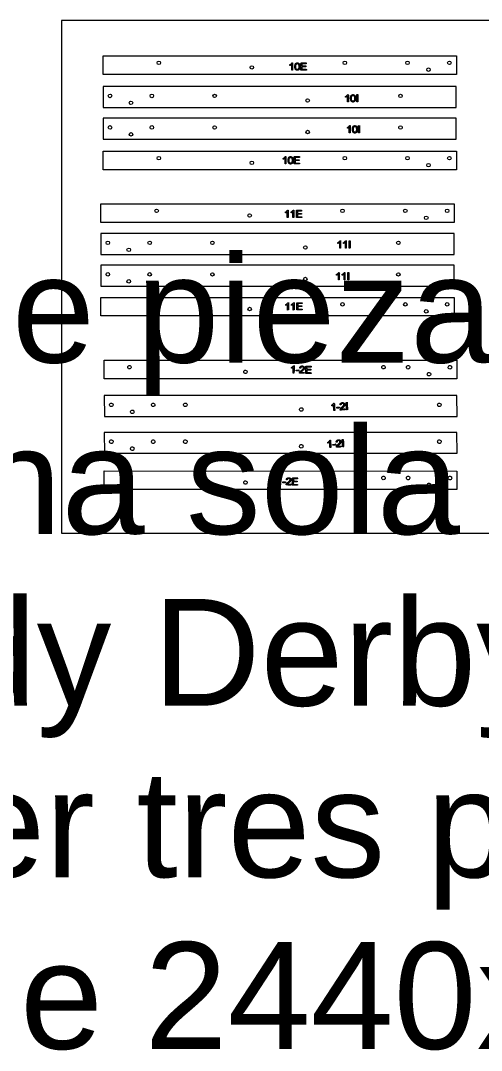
# Model space of a CAD drawing. Header units: millimetres. Extents: x -47944 to 26607, y -7127 to 10342.
# Drawn here: x 18175 to 19271, y -4004 to -1553 of the extents above; entities that cross this region are included whole.
import ezdxf

# ---------------------------------------------------------------- set-up
doc = ezdxf.new("R2010")
doc.units = ezdxf.units.MM
doc.header["$MEASUREMENT"] = 0
doc.layers.add('CNC 18MM', color=7, linetype='Continuous')
doc.layers.add('CORTE', color=5, linetype='Continuous', lineweight=0)
doc.layers.add('MARCADO DE PISTAS', color=1, linetype='Continuous', lineweight=0)

# ---------------------------------------------------------------- blocks, each defined once
blk = doc.blocks.new('BLOCK 149')
at = {"layer": 'CORTE', "color": 255, "lineweight": 5}
blk.add_lwpolyline([(7.6689, 4.4814), (7.7027, 4.4234), (8.6834, 4.9896), (8.6498, 5.0477), (7.6689, 4.4814)], dxfattribs=at)
blk = doc.blocks.new('BLOCK 150')
at = {"layer": 'CORTE', "color": 255, "lineweight": 5}
blk.add_open_spline([(7.9147, 4.5857), (7.9147, 4.5887), (7.9122, 4.5913), (7.9091, 4.5913), (7.906, 4.5913), (7.9035, 4.5887), (7.9035, 4.5857), (7.9035, 4.5825), (7.906, 4.5801), (7.9091, 4.5801), (7.9122, 4.5801), (7.9147, 4.5825), (7.9147, 4.5857), (7.9147, 4.5857), (7.9147, 4.5857), (7.9147, 4.5857)], degree=3, knots=[0, 0, 0, 0, 1, 1, 1, 2, 2, 2, 3, 3, 3, 4, 4, 4, 5, 5, 5, 5], dxfattribs=at)
blk = doc.blocks.new('BLOCK 151')
at = {"layer": 'CORTE', "color": 255, "lineweight": 5}
blk.add_open_spline([(8.2447, 4.7589), (8.2447, 4.762), (8.2422, 4.7645), (8.2391, 4.7645), (8.236, 4.7645), (8.2335, 4.762), (8.2335, 4.7589), (8.2335, 4.7558), (8.236, 4.7533), (8.2391, 4.7533), (8.2422, 4.7533), (8.2447, 4.7558), (8.2447, 4.7589), (8.2447, 4.7589), (8.2447, 4.7589), (8.2447, 4.7589)], degree=3, knots=[0, 0, 0, 0, 1, 1, 1, 2, 2, 2, 3, 3, 3, 4, 4, 4, 5, 5, 5, 5], dxfattribs=at)
blk = doc.blocks.new('BLOCK 152')
at = {"layer": 'CORTE', "color": 255, "lineweight": 5}
blk.add_open_spline([(8.6213, 4.9936), (8.6213, 4.9967), (8.6188, 4.9992), (8.6157, 4.9992), (8.6126, 4.9992), (8.6101, 4.9967), (8.6101, 4.9936), (8.6101, 4.9905), (8.6126, 4.988), (8.6157, 4.988), (8.6188, 4.988), (8.6213, 4.9905), (8.6213, 4.9936), (8.6213, 4.9936), (8.6213, 4.9936), (8.6213, 4.9936)], degree=3, knots=[0, 0, 0, 0, 1, 1, 1, 2, 2, 2, 3, 3, 3, 4, 4, 4, 5, 5, 5, 5], dxfattribs=at)
blk = doc.blocks.new('BLOCK 153')
at = {"layer": 'CORTE', "color": 255, "lineweight": 5}
blk.add_open_spline([(7.7091, 4.4669), (7.7091, 4.47), (7.7066, 4.4725), (7.7034, 4.4725), (7.7003, 4.4725), (7.6978, 4.47), (7.6978, 4.4669), (7.6978, 4.4638), (7.7003, 4.4612), (7.7034, 4.4612), (7.7066, 4.4612), (7.7091, 4.4638), (7.7091, 4.4669), (7.7091, 4.4669), (7.7091, 4.4669), (7.7091, 4.4669)], degree=3, knots=[0, 0, 0, 0, 1, 1, 1, 2, 2, 2, 3, 3, 3, 4, 4, 4, 5, 5, 5, 5], dxfattribs=at)
blk = doc.blocks.new('BLOCK 154')
at = {"layer": 'CORTE', "color": 255, "lineweight": 5}
blk.add_open_spline([(7.7785, 4.4811), (7.7785, 4.4842), (7.7759, 4.4868), (7.7728, 4.4868), (7.7697, 4.4868), (7.7671, 4.4842), (7.7671, 4.4811), (7.7671, 4.4779), (7.7697, 4.4754), (7.7728, 4.4754), (7.7759, 4.4754), (7.7785, 4.4779), (7.7785, 4.4811), (7.7785, 4.4811), (7.7785, 4.4811), (7.7785, 4.4811)], degree=3, knots=[0, 0, 0, 0, 1, 1, 1, 2, 2, 2, 3, 3, 3, 4, 4, 4, 5, 5, 5, 5], dxfattribs=at)
blk = doc.blocks.new('BLOCK 155')
at = {"layer": 'CORTE', "color": 255, "lineweight": 5}
blk.add_open_spline([(7.8255, 4.5341), (7.8255, 4.5372), (7.8229, 4.5397), (7.8198, 4.5397), (7.8166, 4.5397), (7.8141, 4.5372), (7.8141, 4.5341), (7.8141, 4.5309), (7.8166, 4.5284), (7.8198, 4.5284), (7.8229, 4.5284), (7.8255, 4.5309), (7.8255, 4.5341), (7.8255, 4.5341), (7.8255, 4.5341), (7.8255, 4.5341)], degree=3, knots=[0, 0, 0, 0, 1, 1, 1, 2, 2, 2, 3, 3, 3, 4, 4, 4, 5, 5, 5, 5], dxfattribs=at)
blk = doc.blocks.new('BLOCK 148')
at = {"layer": 'CORTE'}
for name in ['BLOCK 149', 'BLOCK 152', 'BLOCK 151', 'BLOCK 150', 'BLOCK 155', 'BLOCK 153', 'BLOCK 154']:
    blk.add_blockref(name, (0, 0), dxfattribs=at)
blk = doc.blocks.new('BLOCK 208')
at = {"layer": 'CORTE', "color": 255, "lineweight": 5}
blk.add_open_spline([(-2.4652, 3.4711), (-2.4652, 3.4742), (-2.4677, 3.4767), (-2.4708, 3.4767), (-2.4739, 3.4767), (-2.4764, 3.4742), (-2.4764, 3.4711), (-2.4764, 3.468), (-2.4739, 3.4655), (-2.4708, 3.4655), (-2.4677, 3.4655), (-2.4652, 3.468), (-2.4652, 3.4711), (-2.4652, 3.4711), (-2.4652, 3.4711), (-2.4652, 3.4711)], degree=3, knots=[0, 0, 0, 0, 1, 1, 1, 2, 2, 2, 3, 3, 3, 4, 4, 4, 5, 5, 5, 5], dxfattribs=at)
blk = doc.blocks.new('BLOCK 209')
at = {"layer": 'CORTE', "color": 255, "lineweight": 5}
blk.add_open_spline([(-1.8682, 3.4711), (-1.8682, 3.4742), (-1.8707, 3.4767), (-1.8738, 3.4767), (-1.8769, 3.4767), (-1.8794, 3.4742), (-1.8794, 3.4711), (-1.8794, 3.468), (-1.8769, 3.4655), (-1.8738, 3.4655), (-1.8707, 3.4655), (-1.8682, 3.468), (-1.8682, 3.4711), (-1.8682, 3.4711), (-1.8682, 3.4711), (-1.8682, 3.4711)], degree=3, knots=[0, 0, 0, 0, 1, 1, 1, 2, 2, 2, 3, 3, 3, 4, 4, 4, 5, 5, 5, 5], dxfattribs=at)
blk = doc.blocks.new('BLOCK 210')
at = {"layer": 'CORTE', "color": 255, "lineweight": 5}
blk.add_open_spline([(-2.1667, 3.4562), (-2.1667, 3.4592), (-2.1692, 3.4617), (-2.1723, 3.4617), (-2.1754, 3.4617), (-2.1779, 3.4592), (-2.1779, 3.4562), (-2.1779, 3.4531), (-2.1754, 3.4506), (-2.1723, 3.4506), (-2.1692, 3.4506), (-2.1667, 3.4531), (-2.1667, 3.4562), (-2.1667, 3.4562), (-2.1667, 3.4562), (-2.1667, 3.4562)], degree=3, knots=[0, 0, 0, 0, 1, 1, 1, 2, 2, 2, 3, 3, 3, 4, 4, 4, 5, 5, 5, 5], dxfattribs=at)
blk = doc.blocks.new('BLOCK 211')
at = {"layer": 'CORTE', "color": 255, "lineweight": 5}
blk.add_lwpolyline([(-2.65, 3.4338), (-2.65, 3.4935), (-1.5155, 3.4935), (-1.5155, 3.4338), (-2.65, 3.4338)], dxfattribs=at)
blk = doc.blocks.new('BLOCK 212')
at = {"layer": 'CORTE', "color": 255, "lineweight": 5}
blk.add_open_spline([(-1.6666, 3.4711), (-1.6666, 3.4742), (-1.6691, 3.4768), (-1.6723, 3.4768), (-1.6754, 3.4768), (-1.6779, 3.4742), (-1.6779, 3.4711), (-1.6779, 3.468), (-1.6754, 3.4654), (-1.6723, 3.4654), (-1.6691, 3.4654), (-1.6666, 3.468), (-1.6666, 3.4711), (-1.6666, 3.4711), (-1.6666, 3.4711), (-1.6666, 3.4711)], degree=3, knots=[0, 0, 0, 0, 1, 1, 1, 2, 2, 2, 3, 3, 3, 4, 4, 4, 5, 5, 5, 5], dxfattribs=at)
blk = doc.blocks.new('BLOCK 213')
at = {"layer": 'CORTE', "color": 255, "lineweight": 5}
blk.add_open_spline([(-1.5994, 3.4487), (-1.5994, 3.4518), (-1.602, 3.4543), (-1.6051, 3.4543), (-1.6082, 3.4543), (-1.6108, 3.4518), (-1.6108, 3.4487), (-1.6108, 3.4456), (-1.6082, 3.443), (-1.6051, 3.443), (-1.602, 3.443), (-1.5994, 3.4456), (-1.5994, 3.4487), (-1.5994, 3.4487), (-1.5994, 3.4487), (-1.5994, 3.4487)], degree=3, knots=[0, 0, 0, 0, 1, 1, 1, 2, 2, 2, 3, 3, 3, 4, 4, 4, 5, 5, 5, 5], dxfattribs=at)
blk = doc.blocks.new('BLOCK 214')
at = {"layer": 'CORTE', "color": 255, "lineweight": 5}
blk.add_open_spline([(-1.5322, 3.4711), (-1.5322, 3.4742), (-1.5348, 3.4768), (-1.5379, 3.4768), (-1.541, 3.4768), (-1.5436, 3.4742), (-1.5436, 3.4711), (-1.5436, 3.468), (-1.541, 3.4654), (-1.5379, 3.4654), (-1.5348, 3.4654), (-1.5322, 3.468), (-1.5322, 3.4711), (-1.5322, 3.4711), (-1.5322, 3.4711), (-1.5322, 3.4711)], degree=3, knots=[0, 0, 0, 0, 1, 1, 1, 2, 2, 2, 3, 3, 3, 4, 4, 4, 5, 5, 5, 5], dxfattribs=at)
blk = doc.blocks.new('BLOCK 207')
at = {"layer": 'CORTE'}
for name in ['BLOCK 211', 'BLOCK 208', 'BLOCK 209', 'BLOCK 212', 'BLOCK 214', 'BLOCK 210', 'BLOCK 213']:
    blk.add_blockref(name, (0, 0), dxfattribs=at)
blk = doc.blocks.new('BLOCK 235')
at = {"layer": 'CORTE', "color": 255, "lineweight": 5}
blk.add_open_spline([(-1.6388, 3.741), (-1.6388, 3.7441), (-1.6413, 3.7467), (-1.6445, 3.7467), (-1.6476, 3.7467), (-1.6501, 3.7441), (-1.6501, 3.741), (-1.6501, 3.7379), (-1.6476, 3.7353), (-1.6445, 3.7353), (-1.6413, 3.7353), (-1.6388, 3.7379), (-1.6388, 3.741), (-1.6388, 3.741), (-1.6388, 3.741), (-1.6388, 3.741)], degree=3, knots=[0, 0, 0, 0, 1, 1, 1, 2, 2, 2, 3, 3, 3, 4, 4, 4, 5, 5, 5, 5], dxfattribs=at)
blk = doc.blocks.new('BLOCK 157')
at = {"layer": 'CORTE', "color": 255, "lineweight": 5}
blk.add_open_spline([(8.0636, 4.3494), (8.0636, 4.3525), (8.0611, 4.355), (8.058, 4.355), (8.0549, 4.355), (8.0524, 4.3525), (8.0524, 4.3494), (8.0524, 4.3463), (8.0549, 4.3438), (8.058, 4.3438), (8.0611, 4.3438), (8.0636, 4.3463), (8.0636, 4.3494), (8.0636, 4.3494), (8.0636, 4.3494), (8.0636, 4.3494)], degree=3, knots=[0, 0, 0, 0, 1, 1, 1, 2, 2, 2, 3, 3, 3, 4, 4, 4, 5, 5, 5, 5], dxfattribs=at)
blk = doc.blocks.new('BLOCK 158')
at = {"layer": 'CORTE', "color": 255, "lineweight": 5}
blk.add_open_spline([(8.3936, 4.5227), (8.3936, 4.5258), (8.391, 4.5283), (8.3879, 4.5283), (8.3848, 4.5283), (8.3824, 4.5258), (8.3824, 4.5227), (8.3824, 4.5196), (8.3848, 4.5171), (8.3879, 4.5171), (8.391, 4.5171), (8.3936, 4.5196), (8.3936, 4.5227), (8.3936, 4.5227), (8.3936, 4.5227), (8.3936, 4.5227)], degree=3, knots=[0, 0, 0, 0, 1, 1, 1, 2, 2, 2, 3, 3, 3, 4, 4, 4, 5, 5, 5, 5], dxfattribs=at)
blk = doc.blocks.new('BLOCK 159')
at = {"layer": 'CORTE', "color": 255, "lineweight": 5}
blk.add_open_spline([(8.7701, 4.7573), (8.7701, 4.7604), (8.7676, 4.7629), (8.7645, 4.7629), (8.7615, 4.7629), (8.7589, 4.7604), (8.7589, 4.7573), (8.7589, 4.7543), (8.7615, 4.7517), (8.7645, 4.7517), (8.7676, 4.7517), (8.7701, 4.7543), (8.7701, 4.7573), (8.7701, 4.7573), (8.7701, 4.7573), (8.7701, 4.7573)], degree=3, knots=[0, 0, 0, 0, 1, 1, 1, 2, 2, 2, 3, 3, 3, 4, 4, 4, 5, 5, 5, 5], dxfattribs=at)
blk = doc.blocks.new('BLOCK 160')
at = {"layer": 'CORTE', "color": 255, "lineweight": 5}
blk.add_lwpolyline([(8.0067, 4.2767), (7.9768, 4.3284), (8.9575, 4.8946), (8.9873, 4.8429), (8.0067, 4.2767)], dxfattribs=at)
blk = doc.blocks.new('BLOCK 161')
at = {"layer": 'CORTE', "color": 255, "lineweight": 5}
blk.add_open_spline([(8.8386, 4.7968), (8.8386, 4.8), (8.8361, 4.8025), (8.833, 4.8025), (8.8298, 4.8025), (8.8273, 4.8), (8.8273, 4.7968), (8.8273, 4.7937), (8.8298, 4.7912), (8.833, 4.7912), (8.8361, 4.7912), (8.8386, 4.7937), (8.8386, 4.7968), (8.8386, 4.7968), (8.8386, 4.7968), (8.8386, 4.7968)], degree=3, knots=[0, 0, 0, 0, 1, 1, 1, 2, 2, 2, 3, 3, 3, 4, 4, 4, 5, 5, 5, 5], dxfattribs=at)
blk = doc.blocks.new('BLOCK 162')
at = {"layer": 'CORTE', "color": 255, "lineweight": 5}
blk.add_open_spline([(8.908, 4.811), (8.908, 4.8142), (8.9054, 4.8167), (8.9023, 4.8167), (8.8992, 4.8167), (8.8967, 4.8142), (8.8967, 4.811), (8.8967, 4.8079), (8.8992, 4.8054), (8.9023, 4.8054), (8.9054, 4.8054), (8.908, 4.8079), (8.908, 4.811), (8.908, 4.811), (8.908, 4.811), (8.908, 4.811)], degree=3, knots=[0, 0, 0, 0, 1, 1, 1, 2, 2, 2, 3, 3, 3, 4, 4, 4, 5, 5, 5, 5], dxfattribs=at)
blk = doc.blocks.new('BLOCK 163')
at = {"layer": 'CORTE', "color": 255, "lineweight": 5}
blk.add_open_spline([(8.955, 4.864), (8.955, 4.8671), (8.9524, 4.8697), (8.9493, 4.8697), (8.9462, 4.8697), (8.9436, 4.8671), (8.9436, 4.864), (8.9436, 4.8609), (8.9462, 4.8583), (8.9493, 4.8583), (8.9524, 4.8583), (8.955, 4.8609), (8.955, 4.864), (8.955, 4.864), (8.955, 4.864), (8.955, 4.864)], degree=3, knots=[0, 0, 0, 0, 1, 1, 1, 2, 2, 2, 3, 3, 3, 4, 4, 4, 5, 5, 5, 5], dxfattribs=at)
blk = doc.blocks.new('BLOCK 156')
at = {"layer": 'CORTE'}
for name in ['BLOCK 160', 'BLOCK 163', 'BLOCK 161', 'BLOCK 162', 'BLOCK 159', 'BLOCK 158', 'BLOCK 157']:
    blk.add_blockref(name, (0, 0), dxfattribs=at)
blk = doc.blocks.new('BLOCK 199')
at = {"layer": 'CORTE', "color": 255, "lineweight": 5}
blk.add_lwpolyline([(-1.734, 3.6493), (-2.8685, 3.6493)], dxfattribs=at)
blk = doc.blocks.new('BLOCK 200')
at = {"layer": 'CORTE', "color": 255, "lineweight": 5}
blk.add_lwpolyline([(-1.734, 3.6493), (-2.8685, 3.6493), (-2.8685, 3.5821), (-1.734, 3.5821), (-1.734, 3.6493)], dxfattribs=at)
blk = doc.blocks.new('BLOCK 201')
at = {"layer": 'CORTE', "color": 255, "lineweight": 5}
blk.add_open_spline([(-2.5046, 3.6194), (-2.5046, 3.6225), (-2.5071, 3.625), (-2.5102, 3.625), (-2.5133, 3.625), (-2.5158, 3.6225), (-2.5158, 3.6194), (-2.5158, 3.6163), (-2.5133, 3.6138), (-2.5102, 3.6138), (-2.5071, 3.6138), (-2.5046, 3.6163), (-2.5046, 3.6194), (-2.5046, 3.6194), (-2.5046, 3.6194), (-2.5046, 3.6194)], degree=3, knots=[0, 0, 0, 0, 1, 1, 1, 2, 2, 2, 3, 3, 3, 4, 4, 4, 5, 5, 5, 5], dxfattribs=at)
blk = doc.blocks.new('BLOCK 202')
at = {"layer": 'CORTE', "color": 255, "lineweight": 5}
blk.add_open_spline([(-1.9076, 3.6194), (-1.9076, 3.6225), (-1.9101, 3.625), (-1.9131, 3.625), (-1.9162, 3.625), (-1.9187, 3.6225), (-1.9187, 3.6194), (-1.9187, 3.6163), (-1.9162, 3.6138), (-1.9131, 3.6138), (-1.9101, 3.6138), (-1.9076, 3.6163), (-1.9076, 3.6194), (-1.9076, 3.6194), (-1.9076, 3.6194), (-1.9076, 3.6194)], degree=3, knots=[0, 0, 0, 0, 1, 1, 1, 2, 2, 2, 3, 3, 3, 4, 4, 4, 5, 5, 5, 5], dxfattribs=at)
blk = doc.blocks.new('BLOCK 203')
at = {"layer": 'CORTE', "color": 255, "lineweight": 5}
blk.add_open_spline([(-2.2061, 3.6045), (-2.2061, 3.6076), (-2.2086, 3.6101), (-2.2117, 3.6101), (-2.2148, 3.6101), (-2.2173, 3.6076), (-2.2173, 3.6045), (-2.2173, 3.6014), (-2.2148, 3.5989), (-2.2117, 3.5989), (-2.2086, 3.5989), (-2.2061, 3.6014), (-2.2061, 3.6045), (-2.2061, 3.6045), (-2.2061, 3.6045), (-2.2061, 3.6045)], degree=3, knots=[0, 0, 0, 0, 1, 1, 1, 2, 2, 2, 3, 3, 3, 4, 4, 4, 5, 5, 5, 5], dxfattribs=at)
blk = doc.blocks.new('BLOCK 204')
at = {"layer": 'CORTE', "color": 255, "lineweight": 5}
blk.add_open_spline([(-2.8404, 3.6194), (-2.8404, 3.6225), (-2.8429, 3.6251), (-2.8461, 3.6251), (-2.8492, 3.6251), (-2.8517, 3.6225), (-2.8517, 3.6194), (-2.8517, 3.6163), (-2.8492, 3.6138), (-2.8461, 3.6138), (-2.8429, 3.6138), (-2.8404, 3.6163), (-2.8404, 3.6194), (-2.8404, 3.6194), (-2.8404, 3.6194), (-2.8404, 3.6194)], degree=3, knots=[0, 0, 0, 0, 1, 1, 1, 2, 2, 2, 3, 3, 3, 4, 4, 4, 5, 5, 5, 5], dxfattribs=at)
blk = doc.blocks.new('BLOCK 205')
at = {"layer": 'CORTE', "color": 255, "lineweight": 5}
blk.add_open_spline([(-2.7732, 3.597), (-2.7732, 3.6001), (-2.7758, 3.6027), (-2.7789, 3.6027), (-2.782, 3.6027), (-2.7846, 3.6001), (-2.7846, 3.597), (-2.7846, 3.5939), (-2.782, 3.5913), (-2.7789, 3.5913), (-2.7758, 3.5913), (-2.7732, 3.5939), (-2.7732, 3.597), (-2.7732, 3.597), (-2.7732, 3.597), (-2.7732, 3.597)], degree=3, knots=[0, 0, 0, 0, 1, 1, 1, 2, 2, 2, 3, 3, 3, 4, 4, 4, 5, 5, 5, 5], dxfattribs=at)
blk = doc.blocks.new('BLOCK 206')
at = {"layer": 'CORTE', "color": 255, "lineweight": 5}
blk.add_open_spline([(-2.7061, 3.6194), (-2.7061, 3.6225), (-2.7086, 3.6251), (-2.7117, 3.6251), (-2.7149, 3.6251), (-2.7174, 3.6225), (-2.7174, 3.6194), (-2.7174, 3.6163), (-2.7149, 3.6138), (-2.7117, 3.6138), (-2.7086, 3.6138), (-2.7061, 3.6163), (-2.7061, 3.6194), (-2.7061, 3.6194), (-2.7061, 3.6194), (-2.7061, 3.6194)], degree=3, knots=[0, 0, 0, 0, 1, 1, 1, 2, 2, 2, 3, 3, 3, 4, 4, 4, 5, 5, 5, 5], dxfattribs=at)
blk = doc.blocks.new('BLOCK 198')
at = {"layer": 'CORTE'}
for name in ['BLOCK 199', 'BLOCK 200', 'BLOCK 204', 'BLOCK 206', 'BLOCK 201', 'BLOCK 203', 'BLOCK 202', 'BLOCK 205']:
    blk.add_blockref(name, (0, 0), dxfattribs=at)
blk = doc.blocks.new('BLOCK 238')
at = {"layer": 'CORTE', "color": 255, "lineweight": 5}
blk.add_open_spline([(-1.3083, 3.2075), (-1.3083, 3.2105), (-1.3109, 3.213), (-1.314, 3.213), (-1.3171, 3.213), (-1.3196, 3.2105), (-1.3196, 3.2075), (-1.3196, 3.2043), (-1.3171, 3.2019), (-1.314, 3.2019), (-1.3109, 3.2019), (-1.3083, 3.2043), (-1.3083, 3.2075), (-1.3083, 3.2075), (-1.3083, 3.2075), (-1.3083, 3.2075)], degree=3, knots=[0, 0, 0, 0, 1, 1, 1, 2, 2, 2, 3, 3, 3, 4, 4, 4, 5, 5, 5, 5], dxfattribs=at)
blk = doc.blocks.new('BLOCK 239')
at = {"layer": 'CORTE', "color": 255, "lineweight": 5}
blk.add_open_spline([(-0.7113, 3.2075), (-0.7113, 3.2105), (-0.7138, 3.213), (-0.7169, 3.213), (-0.72, 3.213), (-0.7225, 3.2105), (-0.7225, 3.2075), (-0.7225, 3.2043), (-0.72, 3.2019), (-0.7169, 3.2019), (-0.7138, 3.2019), (-0.7113, 3.2043), (-0.7113, 3.2075), (-0.7113, 3.2075), (-0.7113, 3.2075), (-0.7113, 3.2075)], degree=3, knots=[0, 0, 0, 0, 1, 1, 1, 2, 2, 2, 3, 3, 3, 4, 4, 4, 5, 5, 5, 5], dxfattribs=at)
blk = doc.blocks.new('BLOCK 240')
at = {"layer": 'CORTE', "color": 255, "lineweight": 5}
blk.add_open_spline([(-1.0098, 3.1925), (-1.0098, 3.1956), (-1.0123, 3.1981), (-1.0154, 3.1981), (-1.0185, 3.1981), (-1.021, 3.1956), (-1.021, 3.1925), (-1.021, 3.1894), (-1.0185, 3.1869), (-1.0154, 3.1869), (-1.0123, 3.1869), (-1.0098, 3.1894), (-1.0098, 3.1925), (-1.0098, 3.1925), (-1.0098, 3.1925), (-1.0098, 3.1925)], degree=3, knots=[0, 0, 0, 0, 1, 1, 1, 2, 2, 2, 3, 3, 3, 4, 4, 4, 5, 5, 5, 5], dxfattribs=at)
blk = doc.blocks.new('BLOCK 241')
at = {"layer": 'CORTE', "color": 255, "lineweight": 5}
blk.add_lwpolyline([(-1.4931, 3.1701), (-1.4931, 3.2298), (-0.3586, 3.2298), (-0.3586, 3.1701), (-1.4931, 3.1701)], dxfattribs=at)
blk = doc.blocks.new('BLOCK 242')
at = {"layer": 'CORTE', "color": 255, "lineweight": 5}
blk.add_open_spline([(-0.5097, 3.2075), (-0.5097, 3.2106), (-0.5122, 3.2131), (-0.5154, 3.2131), (-0.5185, 3.2131), (-0.521, 3.2106), (-0.521, 3.2075), (-0.521, 3.2043), (-0.5185, 3.2018), (-0.5154, 3.2018), (-0.5122, 3.2018), (-0.5097, 3.2043), (-0.5097, 3.2075), (-0.5097, 3.2075), (-0.5097, 3.2075), (-0.5097, 3.2075)], degree=3, knots=[0, 0, 0, 0, 1, 1, 1, 2, 2, 2, 3, 3, 3, 4, 4, 4, 5, 5, 5, 5], dxfattribs=at)
blk = doc.blocks.new('BLOCK 243')
at = {"layer": 'CORTE', "color": 255, "lineweight": 5}
blk.add_open_spline([(-0.4425, 3.185), (-0.4425, 3.1882), (-0.4451, 3.1907), (-0.4482, 3.1907), (-0.4513, 3.1907), (-0.4539, 3.1882), (-0.4539, 3.185), (-0.4539, 3.1819), (-0.4513, 3.1794), (-0.4482, 3.1794), (-0.4451, 3.1794), (-0.4425, 3.1819), (-0.4425, 3.185), (-0.4425, 3.185), (-0.4425, 3.185), (-0.4425, 3.185)], degree=3, knots=[0, 0, 0, 0, 1, 1, 1, 2, 2, 2, 3, 3, 3, 4, 4, 4, 5, 5, 5, 5], dxfattribs=at)
blk = doc.blocks.new('BLOCK 244')
at = {"layer": 'CORTE', "color": 255, "lineweight": 5}
blk.add_open_spline([(-0.3754, 3.2075), (-0.3754, 3.2106), (-0.3779, 3.2131), (-0.381, 3.2131), (-0.3842, 3.2131), (-0.3867, 3.2106), (-0.3867, 3.2075), (-0.3867, 3.2043), (-0.3842, 3.2018), (-0.381, 3.2018), (-0.3779, 3.2018), (-0.3754, 3.2043), (-0.3754, 3.2075), (-0.3754, 3.2075), (-0.3754, 3.2075), (-0.3754, 3.2075)], degree=3, knots=[0, 0, 0, 0, 1, 1, 1, 2, 2, 2, 3, 3, 3, 4, 4, 4, 5, 5, 5, 5], dxfattribs=at)
blk = doc.blocks.new('BLOCK 237')
at = {"layer": 'CORTE'}
for name in ['BLOCK 241', 'BLOCK 238', 'BLOCK 239', 'BLOCK 242', 'BLOCK 244', 'BLOCK 240', 'BLOCK 243']:
    blk.add_blockref(name, (0, 0), dxfattribs=at)
blk = doc.blocks.new('BLOCK 234')
at = {"layer": 'CORTE', "color": 255, "lineweight": 5}
blk.add_open_spline([(-1.706, 3.7634), (-1.706, 3.7665), (-1.7085, 3.7691), (-1.7116, 3.7691), (-1.7148, 3.7691), (-1.7173, 3.7665), (-1.7173, 3.7634), (-1.7173, 3.7603), (-1.7148, 3.7577), (-1.7116, 3.7577), (-1.7085, 3.7577), (-1.706, 3.7603), (-1.706, 3.7634), (-1.706, 3.7634), (-1.706, 3.7634), (-1.706, 3.7634)], degree=3, knots=[0, 0, 0, 0, 1, 1, 1, 2, 2, 2, 3, 3, 3, 4, 4, 4, 5, 5, 5, 5], dxfattribs=at)
blk = doc.blocks.new('BLOCK 236')
at = {"layer": 'CORTE', "color": 255, "lineweight": 5}
blk.add_open_spline([(-1.5716, 3.7634), (-1.5716, 3.7665), (-1.5742, 3.7691), (-1.5773, 3.7691), (-1.5804, 3.7691), (-1.583, 3.7665), (-1.583, 3.7634), (-1.583, 3.7603), (-1.5804, 3.7577), (-1.5773, 3.7577), (-1.5742, 3.7577), (-1.5716, 3.7603), (-1.5716, 3.7634), (-1.5716, 3.7634), (-1.5716, 3.7634), (-1.5716, 3.7634)], degree=3, knots=[0, 0, 0, 0, 1, 1, 1, 2, 2, 2, 3, 3, 3, 4, 4, 4, 5, 5, 5, 5], dxfattribs=at)
blk = doc.blocks.new('BLOCK 229')
at = {"layer": 'CORTE', "color": 255, "lineweight": 5}
blk.add_lwpolyline([(-0.5996, 3.7933), (-1.734, 3.7933)], dxfattribs=at)
blk = doc.blocks.new('BLOCK 230')
at = {"layer": 'CORTE', "color": 255, "lineweight": 5}
blk.add_lwpolyline([(-0.5996, 3.7933), (-1.734, 3.7933), (-1.734, 3.7261), (-0.5996, 3.7261), (-0.5996, 3.7933)], dxfattribs=at)
blk = doc.blocks.new('BLOCK 231')
at = {"layer": 'CORTE', "color": 255, "lineweight": 5}
blk.add_open_spline([(-1.3702, 3.7634), (-1.3702, 3.7665), (-1.3727, 3.769), (-1.3758, 3.769), (-1.3789, 3.769), (-1.3814, 3.7665), (-1.3814, 3.7634), (-1.3814, 3.7603), (-1.3789, 3.7578), (-1.3758, 3.7578), (-1.3727, 3.7578), (-1.3702, 3.7603), (-1.3702, 3.7634), (-1.3702, 3.7634), (-1.3702, 3.7634), (-1.3702, 3.7634)], degree=3, knots=[0, 0, 0, 0, 1, 1, 1, 2, 2, 2, 3, 3, 3, 4, 4, 4, 5, 5, 5, 5], dxfattribs=at)
blk = doc.blocks.new('BLOCK 232')
at = {"layer": 'CORTE', "color": 255, "lineweight": 5}
blk.add_open_spline([(-0.7731, 3.7634), (-0.7731, 3.7665), (-0.7756, 3.769), (-0.7787, 3.769), (-0.7818, 3.769), (-0.7843, 3.7665), (-0.7843, 3.7634), (-0.7843, 3.7603), (-0.7818, 3.7578), (-0.7787, 3.7578), (-0.7756, 3.7578), (-0.7731, 3.7603), (-0.7731, 3.7634), (-0.7731, 3.7634), (-0.7731, 3.7634), (-0.7731, 3.7634)], degree=3, knots=[0, 0, 0, 0, 1, 1, 1, 2, 2, 2, 3, 3, 3, 4, 4, 4, 5, 5, 5, 5], dxfattribs=at)
blk = doc.blocks.new('BLOCK 233')
at = {"layer": 'CORTE', "color": 255, "lineweight": 5}
blk.add_open_spline([(-1.0716, 3.7485), (-1.0716, 3.7516), (-1.0741, 3.7541), (-1.0772, 3.7541), (-1.0803, 3.7541), (-1.0828, 3.7516), (-1.0828, 3.7485), (-1.0828, 3.7454), (-1.0803, 3.7429), (-1.0772, 3.7429), (-1.0741, 3.7429), (-1.0716, 3.7454), (-1.0716, 3.7485), (-1.0716, 3.7485), (-1.0716, 3.7485), (-1.0716, 3.7485)], degree=3, knots=[0, 0, 0, 0, 1, 1, 1, 2, 2, 2, 3, 3, 3, 4, 4, 4, 5, 5, 5, 5], dxfattribs=at)
blk = doc.blocks.new('BLOCK 228')
at = {"layer": 'CORTE'}
for name in ['BLOCK 229', 'BLOCK 230', 'BLOCK 234', 'BLOCK 235', 'BLOCK 236', 'BLOCK 231', 'BLOCK 233', 'BLOCK 232']:
    blk.add_blockref(name, (0, 0), dxfattribs=at)

msp = doc.modelspace()

# ---------------------------------------------------------------- linework, layer by layer
at = {"layer": 'MARCADO DE PISTAS'}
msp.add_lwpolyline([(18272.025, -2772.893), (20712.025, -2772.893), (20712.025, -1552.893), (18272.025, -1552.893), (18272.025, -2772.893)], dxfattribs=at)
for points, knots in [([(18822.012, -1670.907), (18822.012, -1662.2), (18822.012, -1653.494), (18821.336, -1653.494), (18820.66, -1653.494), (18820.101, -1654.618), (18818.756, -1655.813), (18817.411, -1657.008), (18815.613, -1657.847), (18815.613, -1658.876), (18815.613, -1659.906), (18816.616, -1659.539), (18817.877, -1658.805), (18819.137, -1658.072), (18819.914, -1657.339), (18819.914, -1664.123), (18819.914, -1670.907), (18820.963, -1670.907), (18822.012, -1670.907)], [-9, -9, -9, -8, -8, -7, -7, -6, -6, -5, -5, -4, -4, -3, -3, -2, -2, -1, -1, 0, 0, 0]), ([(18827.467, -1662.364), (18827.467, -1667.255), (18829.185, -1669.475), (18830.619, -1671.222), (18833.132, -1671.222), (18835.04, -1671.222), (18836.291, -1670.224), (18837.541, -1669.226), (18838.169, -1667.323), (18838.797, -1665.42), (18838.797, -1662.364), (18838.797, -1659.783), (18838.406, -1658.261), (18838.015, -1656.739), (18837.354, -1655.678), (18836.692, -1654.618), (18835.611, -1654.056), (18834.53, -1653.494), (18833.132, -1653.494), (18831.236, -1653.494), (18829.986, -1654.486), (18828.736, -1655.479), (18828.102, -1657.382), (18827.467, -1659.285), (18827.467, -1662.364)], [-12, -12, -12, -11, -11, -10, -10, -9, -9, -8, -8, -7, -7, -6, -6, -5, -5, -4, -4, -3, -3, -2, -2, -1, -1, 0, 0, 0]), ([(18829.565, -1662.358), (18829.565, -1666.67), (18830.594, -1668.055), (18831.622, -1669.439), (18833.132, -1669.439), (18834.642, -1669.439), (18835.67, -1668.049), (18836.699, -1666.659), (18836.699, -1662.358), (18836.699, -1658.086), (18835.683, -1656.682), (18834.668, -1655.277), (18833.107, -1655.277), (18831.598, -1655.277), (18830.672, -1656.516), (18829.565, -1658.098), (18829.565, -1662.358)], [0, 0, 0, 1, 1, 2, 2, 3, 3, 4, 4, 5, 5, 6, 6, 7, 7, 8, 8, 8]), ([(18841.839, -1670.907), (18848.238, -1670.907), (18854.637, -1670.907), (18854.637, -1669.911), (18854.637, -1668.914), (18849.392, -1668.914), (18844.147, -1668.914), (18844.147, -1665.924), (18844.147, -1662.935), (18848.867, -1662.935), (18853.588, -1662.935), (18853.588, -1661.938), (18853.588, -1660.942), (18848.867, -1660.942), (18844.147, -1660.942), (18844.147, -1658.267), (18844.147, -1655.592), (18849.182, -1655.592), (18854.217, -1655.592), (18854.217, -1654.595), (18854.217, -1653.598), (18848.028, -1653.598), (18841.839, -1653.598), (18841.839, -1662.253), (18841.839, -1670.907)], [-12, -12, -12, -11, -11, -10, -10, -9, -9, -8, -8, -7, -7, -6, -6, -5, -5, -4, -4, -3, -3, -2, -2, -1, -1, 0, 0, 0]), ([(18954.559, -1746.474), (18954.559, -1737.767), (18954.559, -1729.06), (18953.883, -1729.06), (18953.207, -1729.06), (18952.648, -1730.185), (18951.303, -1731.38), (18949.958, -1732.575), (18948.16, -1733.414), (18948.16, -1734.443), (18948.16, -1735.473), (18949.163, -1735.105), (18950.424, -1734.372), (18951.684, -1733.638), (18952.461, -1732.906), (18952.461, -1739.69), (18952.461, -1746.474), (18953.51, -1746.474), (18954.559, -1746.474)], [-9, -9, -9, -8, -8, -7, -7, -6, -6, -5, -5, -4, -4, -3, -3, -2, -2, -1, -1, 0, 0, 0]), ([(18960.014, -1737.931), (18960.014, -1742.822), (18961.732, -1745.042), (18963.166, -1746.789), (18965.679, -1746.789), (18967.587, -1746.789), (18968.837, -1745.791), (18970.088, -1744.792), (18970.716, -1742.889), (18971.344, -1740.987), (18971.344, -1737.931), (18971.344, -1735.35), (18970.953, -1733.828), (18970.562, -1732.306), (18969.9, -1731.245), (18969.239, -1730.185), (18968.158, -1729.623), (18967.077, -1729.06), (18965.679, -1729.06), (18963.782, -1729.06), (18962.533, -1730.053), (18961.283, -1731.045), (18960.648, -1732.948), (18960.014, -1734.851), (18960.014, -1737.931)], [-12, -12, -12, -11, -11, -10, -10, -9, -9, -8, -8, -7, -7, -6, -6, -5, -5, -4, -4, -3, -3, -2, -2, -1, -1, 0, 0, 0]), ([(18962.112, -1737.925), (18962.112, -1742.237), (18963.141, -1743.621), (18964.169, -1745.006), (18965.679, -1745.006), (18967.188, -1745.006), (18968.217, -1743.616), (18969.246, -1742.226), (18969.246, -1737.925), (18969.246, -1733.653), (18968.23, -1732.248), (18967.215, -1730.844), (18965.654, -1730.844), (18964.145, -1730.844), (18963.219, -1732.083), (18962.112, -1733.665), (18962.112, -1737.925)], [0, 0, 0, 1, 1, 2, 2, 3, 3, 4, 4, 5, 5, 6, 6, 7, 7, 8, 8, 8]), ([(18974.596, -1746.474), (18975.749, -1746.474), (18976.903, -1746.474), (18976.903, -1737.82), (18976.903, -1729.165), (18975.749, -1729.165), (18974.596, -1729.165), (18974.596, -1737.82), (18974.596, -1746.474)], [-4, -4, -4, -3, -3, -2, -2, -1, -1, 0, 0, 0]), ([(18958.973, -1820.36), (18958.973, -1811.653), (18958.973, -1802.947), (18958.297, -1802.947), (18957.621, -1802.947), (18957.062, -1804.071), (18955.717, -1805.266), (18954.372, -1806.461), (18952.574, -1807.3), (18952.574, -1808.329), (18952.574, -1809.359), (18953.577, -1808.992), (18954.838, -1808.258), (18956.098, -1807.525), (18956.875, -1806.792), (18956.875, -1813.576), (18956.875, -1820.36), (18957.924, -1820.36), (18958.973, -1820.36)], [-9, -9, -9, -8, -8, -7, -7, -6, -6, -5, -5, -4, -4, -3, -3, -2, -2, -1, -1, 0, 0, 0]), ([(18964.428, -1811.817), (18964.428, -1816.708), (18966.146, -1818.928), (18967.58, -1820.675), (18970.093, -1820.675), (18972.001, -1820.675), (18973.251, -1819.677), (18974.502, -1818.679), (18975.13, -1816.776), (18975.757, -1814.873), (18975.757, -1811.817), (18975.757, -1809.236), (18975.367, -1807.714), (18974.976, -1806.192), (18974.314, -1805.131), (18973.653, -1804.071), (18972.572, -1803.509), (18971.491, -1802.947), (18970.093, -1802.947), (18968.196, -1802.947), (18966.947, -1803.939), (18965.697, -1804.931), (18965.062, -1806.834), (18964.428, -1808.737), (18964.428, -1811.817)], [-12, -12, -12, -11, -11, -10, -10, -9, -9, -8, -8, -7, -7, -6, -6, -5, -5, -4, -4, -3, -3, -2, -2, -1, -1, 0, 0, 0]), ([(18966.526, -1811.811), (18966.526, -1816.123), (18967.555, -1817.507), (18968.583, -1818.892), (18970.093, -1818.892), (18971.602, -1818.892), (18972.631, -1817.502), (18973.659, -1816.112), (18973.659, -1811.811), (18973.659, -1807.539), (18972.644, -1806.135), (18971.629, -1804.73), (18970.068, -1804.73), (18968.559, -1804.73), (18967.632, -1805.969), (18966.526, -1807.551), (18966.526, -1811.811)], [0, 0, 0, 1, 1, 2, 2, 3, 3, 4, 4, 5, 5, 6, 6, 7, 7, 8, 8, 8]), ([(18979.009, -1820.36), (18980.163, -1820.36), (18981.317, -1820.36), (18981.317, -1811.706), (18981.317, -1803.051), (18980.163, -1803.051), (18979.009, -1803.051), (18979.009, -1811.706), (18979.009, -1820.36)], [-4, -4, -4, -3, -3, -2, -2, -1, -1, 0, 0, 0]), ([(18806.041, -1893.996), (18806.041, -1885.289), (18806.041, -1876.583), (18805.365, -1876.583), (18804.689, -1876.583), (18804.13, -1877.707), (18802.785, -1878.902), (18801.44, -1880.097), (18799.642, -1880.936), (18799.642, -1881.965), (18799.642, -1882.995), (18800.645, -1882.628), (18801.905, -1881.894), (18803.166, -1881.161), (18803.943, -1880.428), (18803.943, -1887.212), (18803.943, -1893.996), (18804.992, -1893.996), (18806.041, -1893.996)], [-9, -9, -9, -8, -8, -7, -7, -6, -6, -5, -5, -4, -4, -3, -3, -2, -2, -1, -1, 0, 0, 0]), ([(18811.496, -1885.453), (18811.496, -1890.344), (18813.214, -1892.564), (18814.648, -1894.311), (18817.16, -1894.311), (18819.068, -1894.311), (18820.319, -1893.313), (18821.57, -1892.315), (18822.197, -1890.412), (18822.825, -1888.509), (18822.825, -1885.453), (18822.825, -1882.872), (18822.434, -1881.35), (18822.043, -1879.828), (18821.382, -1878.767), (18820.721, -1877.707), (18819.64, -1877.145), (18818.559, -1876.583), (18817.16, -1876.583), (18815.264, -1876.583), (18814.014, -1877.575), (18812.764, -1878.568), (18812.13, -1880.47), (18811.496, -1882.373), (18811.496, -1885.453)], [-12, -12, -12, -11, -11, -10, -10, -9, -9, -8, -8, -7, -7, -6, -6, -5, -5, -4, -4, -3, -3, -2, -2, -1, -1, 0, 0, 0]), ([(18813.594, -1885.447), (18813.594, -1889.759), (18814.622, -1891.143), (18815.651, -1892.528), (18817.16, -1892.528), (18818.67, -1892.528), (18819.699, -1891.138), (18820.727, -1889.748), (18820.727, -1885.447), (18820.727, -1881.175), (18819.712, -1879.771), (18818.696, -1878.366), (18817.136, -1878.366), (18815.626, -1878.366), (18814.7, -1879.605), (18813.594, -1881.187), (18813.594, -1885.447)], [0, 0, 0, 1, 1, 2, 2, 3, 3, 4, 4, 5, 5, 6, 6, 7, 7, 8, 8, 8]), ([(18825.867, -1893.996), (18832.266, -1893.996), (18838.665, -1893.996), (18838.665, -1893), (18838.665, -1892.003), (18833.42, -1892.003), (18828.175, -1892.003), (18828.175, -1889.013), (18828.175, -1886.024), (18832.896, -1886.024), (18837.616, -1886.024), (18837.616, -1885.027), (18837.616, -1884.031), (18832.896, -1884.031), (18828.175, -1884.031), (18828.175, -1881.356), (18828.175, -1878.681), (18833.211, -1878.681), (18838.246, -1878.681), (18838.246, -1877.684), (18838.246, -1876.687), (18832.057, -1876.687), (18825.867, -1876.687), (18825.867, -1885.342), (18825.867, -1893.996)], [-12, -12, -12, -11, -11, -10, -10, -9, -9, -8, -8, -7, -7, -6, -6, -5, -5, -4, -4, -3, -3, -2, -2, -1, -1, 0, 0, 0]), ([(18811.208, -2021.784), (18811.208, -2013.077), (18811.208, -2004.37), (18810.532, -2004.37), (18809.856, -2004.37), (18809.297, -2005.494), (18807.952, -2006.689), (18806.607, -2007.884), (18804.809, -2008.723), (18804.809, -2009.753), (18804.809, -2010.782), (18805.812, -2010.415), (18807.072, -2009.681), (18808.333, -2008.948), (18809.11, -2008.215), (18809.11, -2014.999), (18809.11, -2021.784), (18810.159, -2021.784), (18811.208, -2021.784)], [-9, -9, -9, -8, -8, -7, -7, -6, -6, -5, -5, -4, -4, -3, -3, -2, -2, -1, -1, 0, 0, 0]), ([(18824.635, -2021.784), (18824.635, -2013.077), (18824.635, -2004.37), (18823.959, -2004.37), (18823.283, -2004.37), (18822.724, -2005.494), (18821.379, -2006.689), (18820.034, -2007.884), (18818.236, -2008.723), (18818.236, -2009.753), (18818.236, -2010.782), (18819.239, -2010.415), (18820.5, -2009.681), (18821.76, -2008.948), (18822.537, -2008.215), (18822.537, -2014.999), (18822.537, -2021.784), (18823.586, -2021.784), (18824.635, -2021.784)], [-9, -9, -9, -8, -8, -7, -7, -6, -6, -5, -5, -4, -4, -3, -3, -2, -2, -1, -1, 0, 0, 0]), ([(18831.034, -2021.784), (18837.433, -2021.784), (18843.832, -2021.784), (18843.832, -2020.787), (18843.832, -2019.79), (18838.587, -2019.79), (18833.342, -2019.79), (18833.342, -2016.801), (18833.342, -2013.811), (18838.063, -2013.811), (18842.783, -2013.811), (18842.783, -2012.814), (18842.783, -2011.818), (18838.063, -2011.818), (18833.342, -2011.818), (18833.342, -2009.143), (18833.342, -2006.468), (18838.378, -2006.468), (18843.413, -2006.468), (18843.413, -2005.471), (18843.413, -2004.475), (18837.224, -2004.475), (18831.034, -2004.475), (18831.034, -2013.129), (18831.034, -2021.784)], [-12, -12, -12, -11, -11, -10, -10, -9, -9, -8, -8, -7, -7, -6, -6, -5, -5, -4, -4, -3, -3, -2, -2, -1, -1, 0, 0, 0]), ([(18936.259, -2094.29), (18936.259, -2085.583), (18936.259, -2076.876), (18935.583, -2076.876), (18934.906, -2076.876), (18934.347, -2078.001), (18933.003, -2079.195), (18931.658, -2080.39), (18929.86, -2081.23), (18929.86, -2082.259), (18929.86, -2083.288), (18930.863, -2082.921), (18932.123, -2082.188), (18933.384, -2081.454), (18934.161, -2080.721), (18934.161, -2087.506), (18934.161, -2094.29), (18935.21, -2094.29), (18936.259, -2094.29)], [-9, -9, -9, -8, -8, -7, -7, -6, -6, -5, -5, -4, -4, -3, -3, -2, -2, -1, -1, 0, 0, 0]), ([(18949.686, -2094.29), (18949.686, -2085.583), (18949.686, -2076.876), (18949.01, -2076.876), (18948.334, -2076.876), (18947.775, -2078.001), (18946.43, -2079.195), (18945.085, -2080.39), (18943.287, -2081.23), (18943.287, -2082.259), (18943.287, -2083.288), (18944.29, -2082.921), (18945.551, -2082.188), (18946.811, -2081.454), (18947.588, -2080.721), (18947.588, -2087.506), (18947.588, -2094.29), (18948.637, -2094.29), (18949.686, -2094.29)], [-9, -9, -9, -8, -8, -7, -7, -6, -6, -5, -5, -4, -4, -3, -3, -2, -2, -1, -1, 0, 0, 0]), ([(18956.295, -2094.29), (18957.449, -2094.29), (18958.603, -2094.29), (18958.603, -2085.635), (18958.603, -2076.981), (18957.449, -2076.981), (18956.295, -2076.981), (18956.295, -2085.635), (18956.295, -2094.29)], [-4, -4, -4, -3, -3, -2, -2, -1, -1, 0, 0, 0]), ([(18933.136, -2169.945), (18933.136, -2161.238), (18933.136, -2152.532), (18932.46, -2152.532), (18931.784, -2152.532), (18931.225, -2153.656), (18929.88, -2154.851), (18928.536, -2156.046), (18926.737, -2156.885), (18926.737, -2157.914), (18926.737, -2158.944), (18927.741, -2158.577), (18929.001, -2157.843), (18930.261, -2157.11), (18931.038, -2156.377), (18931.038, -2163.161), (18931.038, -2169.945), (18932.087, -2169.945), (18933.136, -2169.945)], [-9, -9, -9, -8, -8, -7, -7, -6, -6, -5, -5, -4, -4, -3, -3, -2, -2, -1, -1, 0, 0, 0]), ([(18946.564, -2169.945), (18946.564, -2161.238), (18946.564, -2152.532), (18945.888, -2152.532), (18945.212, -2152.532), (18944.653, -2153.656), (18943.308, -2154.851), (18941.963, -2156.046), (18940.165, -2156.885), (18940.165, -2157.914), (18940.165, -2158.944), (18941.168, -2158.577), (18942.428, -2157.843), (18943.689, -2157.11), (18944.466, -2156.377), (18944.466, -2163.161), (18944.466, -2169.945), (18945.515, -2169.945), (18946.564, -2169.945)], [-9, -9, -9, -8, -8, -7, -7, -6, -6, -5, -5, -4, -4, -3, -3, -2, -2, -1, -1, 0, 0, 0]), ([(18953.173, -2169.945), (18954.327, -2169.945), (18955.481, -2169.945), (18955.481, -2161.291), (18955.481, -2152.636), (18954.327, -2152.636), (18953.173, -2152.636), (18953.173, -2161.291), (18953.173, -2169.945)], [-4, -4, -4, -3, -3, -2, -2, -1, -1, 0, 0, 0]), ([(18812.165, -2241.824), (18812.165, -2233.117), (18812.165, -2224.41), (18811.489, -2224.41), (18810.813, -2224.41), (18810.254, -2225.534), (18808.909, -2226.729), (18807.564, -2227.924), (18805.766, -2228.763), (18805.766, -2229.793), (18805.766, -2230.822), (18806.769, -2230.455), (18808.03, -2229.721), (18809.29, -2228.988), (18810.067, -2228.255), (18810.067, -2235.039), (18810.067, -2241.824), (18811.116, -2241.824), (18812.165, -2241.824)], [-9, -9, -9, -8, -8, -7, -7, -6, -6, -5, -5, -4, -4, -3, -3, -2, -2, -1, -1, 0, 0, 0]), ([(18825.593, -2241.824), (18825.593, -2233.117), (18825.593, -2224.41), (18824.917, -2224.41), (18824.24, -2224.41), (18823.682, -2225.534), (18822.337, -2226.729), (18820.992, -2227.924), (18819.194, -2228.763), (18819.194, -2229.793), (18819.194, -2230.822), (18820.197, -2230.455), (18821.457, -2229.721), (18822.718, -2228.988), (18823.495, -2228.255), (18823.495, -2235.039), (18823.495, -2241.824), (18824.544, -2241.824), (18825.593, -2241.824)], [-9, -9, -9, -8, -8, -7, -7, -6, -6, -5, -5, -4, -4, -3, -3, -2, -2, -1, -1, 0, 0, 0]), ([(18831.992, -2241.824), (18838.391, -2241.824), (18844.79, -2241.824), (18844.79, -2240.827), (18844.79, -2239.83), (18839.545, -2239.83), (18834.3, -2239.83), (18834.3, -2236.841), (18834.3, -2233.851), (18839.02, -2233.851), (18843.741, -2233.851), (18843.741, -2232.854), (18843.741, -2231.858), (18839.02, -2231.858), (18834.3, -2231.858), (18834.3, -2229.183), (18834.3, -2226.508), (18839.335, -2226.508), (18844.37, -2226.508), (18844.37, -2225.511), (18844.37, -2224.515), (18838.181, -2224.515), (18831.992, -2224.515), (18831.992, -2233.169), (18831.992, -2241.824)], [-12, -12, -12, -11, -11, -10, -10, -9, -9, -8, -8, -7, -7, -6, -6, -5, -5, -4, -4, -3, -3, -2, -2, -1, -1, 0, 0, 0]), ([(18825.193, -2391.867), (18825.45, -2383.163), (18825.706, -2374.46), (18825.03, -2374.44), (18824.355, -2374.421), (18823.763, -2375.528), (18822.383, -2376.683), (18821.004, -2377.837), (18819.182, -2378.623), (18819.151, -2379.652), (18819.121, -2380.681), (18820.135, -2380.344), (18821.416, -2379.648), (18822.698, -2378.952), (18823.496, -2378.242), (18823.296, -2385.023), (18823.096, -2391.805), (18824.144, -2391.836), (18825.193, -2391.867)], [-9, -9, -9, -8, -8, -7, -7, -6, -6, -5, -5, -4, -4, -3, -3, -2, -2, -1, -1, 0, 0, 0]), ([(18849.791, -2390.493), (18845.536, -2390.368), (18841.28, -2390.242), (18841.68, -2389.677), (18842.286, -2389.124), (18842.892, -2388.571), (18844.831, -2387.028), (18847.13, -2385.164), (18848.146, -2384.084), (18849.163, -2383.003), (18849.617, -2382.013), (18850.071, -2381.023), (18850.101, -2379.986), (18850.161, -2377.945), (18848.75, -2376.521), (18847.34, -2375.098), (18844.849, -2375.025), (18842.383, -2374.952), (18840.882, -2376.197), (18839.381, -2377.441), (18839.084, -2379.892), (18840.128, -2380.081), (18841.172, -2380.269), (18841.233, -2378.596), (18842.205, -2377.678), (18843.178, -2376.76), (18844.752, -2376.806), (18846.24, -2376.85), (18847.141, -2377.728), (18848.043, -2378.607), (18848.006, -2379.846), (18847.971, -2381.053), (18846.86, -2382.347), (18845.75, -2383.641), (18842.907, -2385.94), (18841.078, -2387.373), (18840.113, -2388.483), (18839.148, -2389.592), (18838.69, -2390.766), (18838.403, -2391.477), (18838.405, -2392.256), (18844.067, -2392.423), (18849.729, -2392.59), (18849.76, -2391.542), (18849.791, -2390.493)], [-22, -22, -22, -21, -21, -20, -20, -19, -19, -18, -18, -17, -17, -16, -16, -15, -15, -14, -14, -13, -13, -12, -12, -11, -11, -10, -10, -9, -9, -8, -8, -7, -7, -6, -6, -5, -5, -4, -4, -3, -3, -2, -2, -1, -1, 0, 0, 0]), ([(18853.085, -2392.689), (18859.481, -2392.878), (18865.877, -2393.066), (18865.907, -2392.07), (18865.936, -2391.074), (18860.693, -2390.919), (18855.45, -2390.765), (18855.539, -2387.776), (18855.627, -2384.788), (18860.345, -2384.927), (18865.064, -2385.066), (18865.093, -2384.07), (18865.123, -2383.074), (18860.404, -2382.935), (18855.685, -2382.796), (18855.764, -2380.122), (18855.843, -2377.448), (18860.876, -2377.596), (18865.909, -2377.745), (18865.939, -2376.749), (18865.968, -2375.753), (18859.782, -2375.57), (18853.595, -2375.388), (18853.34, -2384.038), (18853.085, -2392.689)], [-12, -12, -12, -11, -11, -10, -10, -9, -9, -8, -8, -7, -7, -6, -6, -5, -5, -4, -4, -3, -3, -2, -2, -1, -1, 0, 0, 0]), ([(18830.482, -2386.88), (18833.785, -2386.978), (18837.088, -2387.075), (18837.118, -2386.079), (18837.147, -2385.083), (18833.844, -2384.985), (18830.541, -2384.888), (18830.512, -2385.884), (18830.482, -2386.88)], [-4, -4, -4, -3, -3, -2, -2, -1, -1, 0, 0, 0]), ([(18922.198, -2480.881), (18921.676, -2472.19), (18921.153, -2463.498), (18920.478, -2463.539), (18919.804, -2463.58), (18919.313, -2464.736), (18918.042, -2466.009), (18916.772, -2467.282), (18915.027, -2468.228), (18915.089, -2469.255), (18915.151, -2470.283), (18916.13, -2469.856), (18917.344, -2469.049), (18918.558, -2468.241), (18919.29, -2467.463), (18919.697, -2474.235), (18920.104, -2481.007), (18921.151, -2480.944), (18922.198, -2480.881)], [-9, -9, -9, -8, -8, -7, -7, -6, -6, -5, -5, -4, -4, -3, -3, -2, -2, -1, -1, 0, 0, 0]), ([(18927.021, -2475.442), (18930.319, -2475.243), (18933.618, -2475.045), (18933.558, -2474.05), (18933.498, -2473.056), (18930.2, -2473.254), (18926.901, -2473.452), (18926.961, -2474.447), (18927.021, -2475.442)], [-4, -4, -4, -3, -3, -2, -2, -1, -1, 0, 0, 0]), ([(18946.575, -2477.314), (18942.325, -2477.569), (18938.075, -2477.825), (18938.424, -2477.226), (18938.978, -2476.621), (18939.532, -2476.016), (18941.325, -2474.306), (18943.448, -2472.244), (18944.364, -2471.077), (18945.28, -2469.911), (18945.643, -2468.884), (18946.007, -2467.857), (18945.945, -2466.821), (18945.822, -2464.783), (18944.29, -2463.491), (18942.757, -2462.2), (18940.27, -2462.35), (18937.808, -2462.498), (18936.424, -2463.871), (18935.04, -2465.245), (18934.963, -2467.713), (18936.02, -2467.807), (18937.077, -2467.901), (18936.988, -2466.23), (18937.874, -2465.228), (18938.761, -2464.227), (18940.333, -2464.132), (18941.819, -2464.043), (18942.795, -2464.837), (18943.771, -2465.632), (18943.846, -2466.869), (18943.918, -2468.075), (18942.928, -2469.463), (18941.937, -2470.851), (18939.312, -2473.394), (18937.617, -2474.985), (18936.755, -2476.177), (18935.894, -2477.368), (18935.543, -2478.578), (18935.321, -2479.312), (18935.392, -2480.088), (18941.046, -2479.748), (18946.701, -2479.408), (18946.638, -2478.361), (18946.575, -2477.314)], [-22, -22, -22, -21, -21, -20, -20, -19, -19, -18, -18, -17, -17, -16, -16, -15, -15, -14, -14, -13, -13, -12, -12, -11, -11, -10, -10, -9, -9, -8, -8, -7, -7, -6, -6, -5, -5, -4, -4, -3, -3, -2, -2, -1, -1, 0, 0, 0]), ([(18950.261, -2479.194), (18951.413, -2479.125), (18952.565, -2479.056), (18952.046, -2470.417), (18951.527, -2461.778), (18950.375, -2461.847), (18949.223, -2461.917), (18949.742, -2470.555), (18950.261, -2479.194)], [-4, -4, -4, -3, -3, -2, -2, -1, -1, 0, 0, 0]), ([(18913.106, -2569.352), (18912.583, -2560.661), (18912.061, -2551.969), (18911.386, -2552.01), (18910.711, -2552.051), (18910.221, -2553.206), (18908.95, -2554.48), (18907.679, -2555.753), (18905.935, -2556.699), (18905.996, -2557.726), (18906.058, -2558.754), (18907.038, -2558.327), (18908.252, -2557.519), (18909.466, -2556.712), (18910.197, -2555.934), (18910.604, -2562.706), (18911.011, -2569.478), (18912.059, -2569.415), (18913.106, -2569.352)], [-9, -9, -9, -8, -8, -7, -7, -6, -6, -5, -5, -4, -4, -3, -3, -2, -2, -1, -1, 0, 0, 0]), ([(18917.928, -2563.912), (18921.227, -2563.714), (18924.525, -2563.516), (18924.465, -2562.521), (18924.406, -2561.526), (18921.107, -2561.725), (18917.809, -2561.923), (18917.869, -2562.918), (18917.928, -2563.912)], [-4, -4, -4, -3, -3, -2, -2, -1, -1, 0, 0, 0]), ([(18937.483, -2565.785), (18933.233, -2566.04), (18928.983, -2566.296), (18929.331, -2565.697), (18929.885, -2565.092), (18930.439, -2564.487), (18932.233, -2562.777), (18934.355, -2560.715), (18935.271, -2559.548), (18936.187, -2558.382), (18936.551, -2557.355), (18936.914, -2556.328), (18936.852, -2555.292), (18936.73, -2553.254), (18935.197, -2551.962), (18933.665, -2550.671), (18931.178, -2550.82), (18928.715, -2550.968), (18927.332, -2552.342), (18925.948, -2553.716), (18925.871, -2556.184), (18926.928, -2556.278), (18927.984, -2556.372), (18927.895, -2554.701), (18928.782, -2553.699), (18929.668, -2552.698), (18931.241, -2552.603), (18932.726, -2552.514), (18933.703, -2553.308), (18934.679, -2554.103), (18934.753, -2555.34), (18934.826, -2556.546), (18933.835, -2557.933), (18932.845, -2559.321), (18930.219, -2561.865), (18928.525, -2563.456), (18927.663, -2564.648), (18926.801, -2565.839), (18926.45, -2567.049), (18926.228, -2567.783), (18926.3, -2568.559), (18931.954, -2568.219), (18937.609, -2567.879), (18937.546, -2566.832), (18937.483, -2565.785)], [-22, -22, -22, -21, -21, -20, -20, -19, -19, -18, -18, -17, -17, -16, -16, -15, -15, -14, -14, -13, -13, -12, -12, -11, -11, -10, -10, -9, -9, -8, -8, -7, -7, -6, -6, -5, -5, -4, -4, -3, -3, -2, -2, -1, -1, 0, 0, 0]), ([(18941.169, -2567.665), (18942.321, -2567.596), (18943.473, -2567.527), (18942.953, -2558.888), (18942.434, -2550.249), (18941.282, -2550.318), (18940.131, -2550.388), (18940.65, -2559.026), (18941.169, -2567.665)], [-4, -4, -4, -3, -3, -2, -2, -1, -1, 0, 0, 0]), ([(18793.255, -2657.915), (18793.511, -2649.212), (18793.768, -2640.509), (18793.092, -2640.489), (18792.416, -2640.469), (18791.824, -2641.576), (18790.445, -2642.731), (18789.065, -2643.886), (18787.243, -2644.672), (18787.213, -2645.701), (18787.183, -2646.73), (18788.196, -2646.392), (18789.478, -2645.696), (18790.759, -2645), (18791.557, -2644.291), (18791.357, -2651.072), (18791.157, -2657.853), (18792.206, -2657.884), (18793.255, -2657.915)], [-9, -9, -9, -8, -8, -7, -7, -6, -6, -5, -5, -4, -4, -3, -3, -2, -2, -1, -1, 0, 0, 0]), ([(18817.853, -2656.541), (18813.597, -2656.416), (18809.342, -2656.29), (18809.742, -2655.725), (18810.348, -2655.172), (18810.954, -2654.619), (18812.893, -2653.076), (18815.191, -2651.212), (18816.208, -2650.132), (18817.224, -2649.052), (18817.678, -2648.062), (18818.132, -2647.072), (18818.163, -2646.035), (18818.223, -2643.993), (18816.812, -2642.57), (18815.401, -2641.147), (18812.911, -2641.073), (18810.445, -2641.001), (18808.944, -2642.245), (18807.443, -2643.49), (18807.146, -2645.941), (18808.19, -2646.129), (18809.234, -2646.317), (18809.295, -2644.645), (18810.267, -2643.726), (18811.24, -2642.808), (18812.814, -2642.855), (18814.302, -2642.898), (18815.203, -2643.777), (18816.104, -2644.655), (18816.068, -2645.894), (18816.032, -2647.102), (18814.922, -2648.395), (18813.811, -2649.689), (18810.969, -2651.988), (18809.139, -2653.421), (18808.174, -2654.531), (18807.209, -2655.641), (18806.752, -2656.814), (18806.465, -2657.526), (18806.467, -2658.305), (18812.129, -2658.472), (18817.791, -2658.639), (18817.822, -2657.59), (18817.853, -2656.541)], [-22, -22, -22, -21, -21, -20, -20, -19, -19, -18, -18, -17, -17, -16, -16, -15, -15, -14, -14, -13, -13, -12, -12, -11, -11, -10, -10, -9, -9, -8, -8, -7, -7, -6, -6, -5, -5, -4, -4, -3, -3, -2, -2, -1, -1, 0, 0, 0]), ([(18821.146, -2658.738), (18827.543, -2658.926), (18833.939, -2659.115), (18833.968, -2658.119), (18833.998, -2657.123), (18828.755, -2656.968), (18823.512, -2656.813), (18823.6, -2653.825), (18823.688, -2650.836), (18828.407, -2650.976), (18833.125, -2651.115), (18833.155, -2650.119), (18833.184, -2649.122), (18828.466, -2648.983), (18823.747, -2648.844), (18823.826, -2646.17), (18823.905, -2643.497), (18828.938, -2643.645), (18833.971, -2643.793), (18834, -2642.797), (18834.03, -2641.801), (18827.843, -2641.619), (18821.657, -2641.436), (18821.402, -2650.087), (18821.146, -2658.738)], [-12, -12, -12, -11, -11, -10, -10, -9, -9, -8, -8, -7, -7, -6, -6, -5, -5, -4, -4, -3, -3, -2, -2, -1, -1, 0, 0, 0]), ([(18798.544, -2652.929), (18801.847, -2653.026), (18805.15, -2653.123), (18805.179, -2652.127), (18805.209, -2651.131), (18801.906, -2651.034), (18798.603, -2650.936), (18798.573, -2651.932), (18798.544, -2652.929)], [-4, -4, -4, -3, -3, -2, -2, -1, -1, 0, 0, 0])]:
    msp.add_open_spline(points, degree=2, knots=knots, dxfattribs=at)

# ---------------------------------------------------------------- block references
at = {"layer": 'CORTE', "xscale": 740.8080355572285, "yscale": 740.8080355572285, "zscale": 740.8080355572285}
for name, p in [('BLOCK 237', (19477.161, -4029.413)), ('BLOCK 230', (19655.666, -4520.147)), ('BLOCK 234', (19655.666, -4520.147)), ('BLOCK 236', (19655.666, -4520.147)), ('BLOCK 231', (19655.666, -4520.147)), ('BLOCK 233', (19655.666, -4520.147)), ('BLOCK 232', (19655.666, -4520.147)), ('BLOCK 235', (19655.666, -4520.147)), ('BLOCK 228', (19655.666, -4595.184)), ('BLOCK 237', (19477.161, -4256.524)), ('BLOCK 207', (20328.928, -4577.204)), ('BLOCK 198', (20490.789, -4763.289)), ('BLOCK 198', (20490.789, -4838.416)), ('BLOCK 207', (20328.928, -4799.901))]:
    msp.add_blockref(name, p, dxfattribs=at)
at = {"layer": 'CORTE', "xscale": 740.8080355572285, "yscale": 740.8080355572285, "zscale": 740.8080355572285, "rotation": -29.99990697942801}
for name, p in [('BLOCK 156', (11653.169, -2183.852)), ('BLOCK 148', (11794.03, -2480.04)), ('BLOCK 148', (11794.03, -2567.674)), ('BLOCK 156', (11653.169, -2447.401))]:
    msp.add_blockref(name, p, dxfattribs=at)

# ---------------------------------------------------------------- texts
at = {"layer": 'CNC 18MM', "insert": (16101.032, -4004.419), "char_height": 254.21687, "width": 7185.45507, "attachment_point": 7, "line_spacing_factor": 0.963855}
msp.add_mtext('\\fArial;El conjunto de piezas de estas dos planchas \\Pconforman una sola pista del Nerdy Derby. \\PPara un Nerdy Derby completo\\Phay que hacer tres pistas:\\P- 6 tableros de 2440x1220', dxfattribs=at)

doc.saveas('drawing.dxf')
